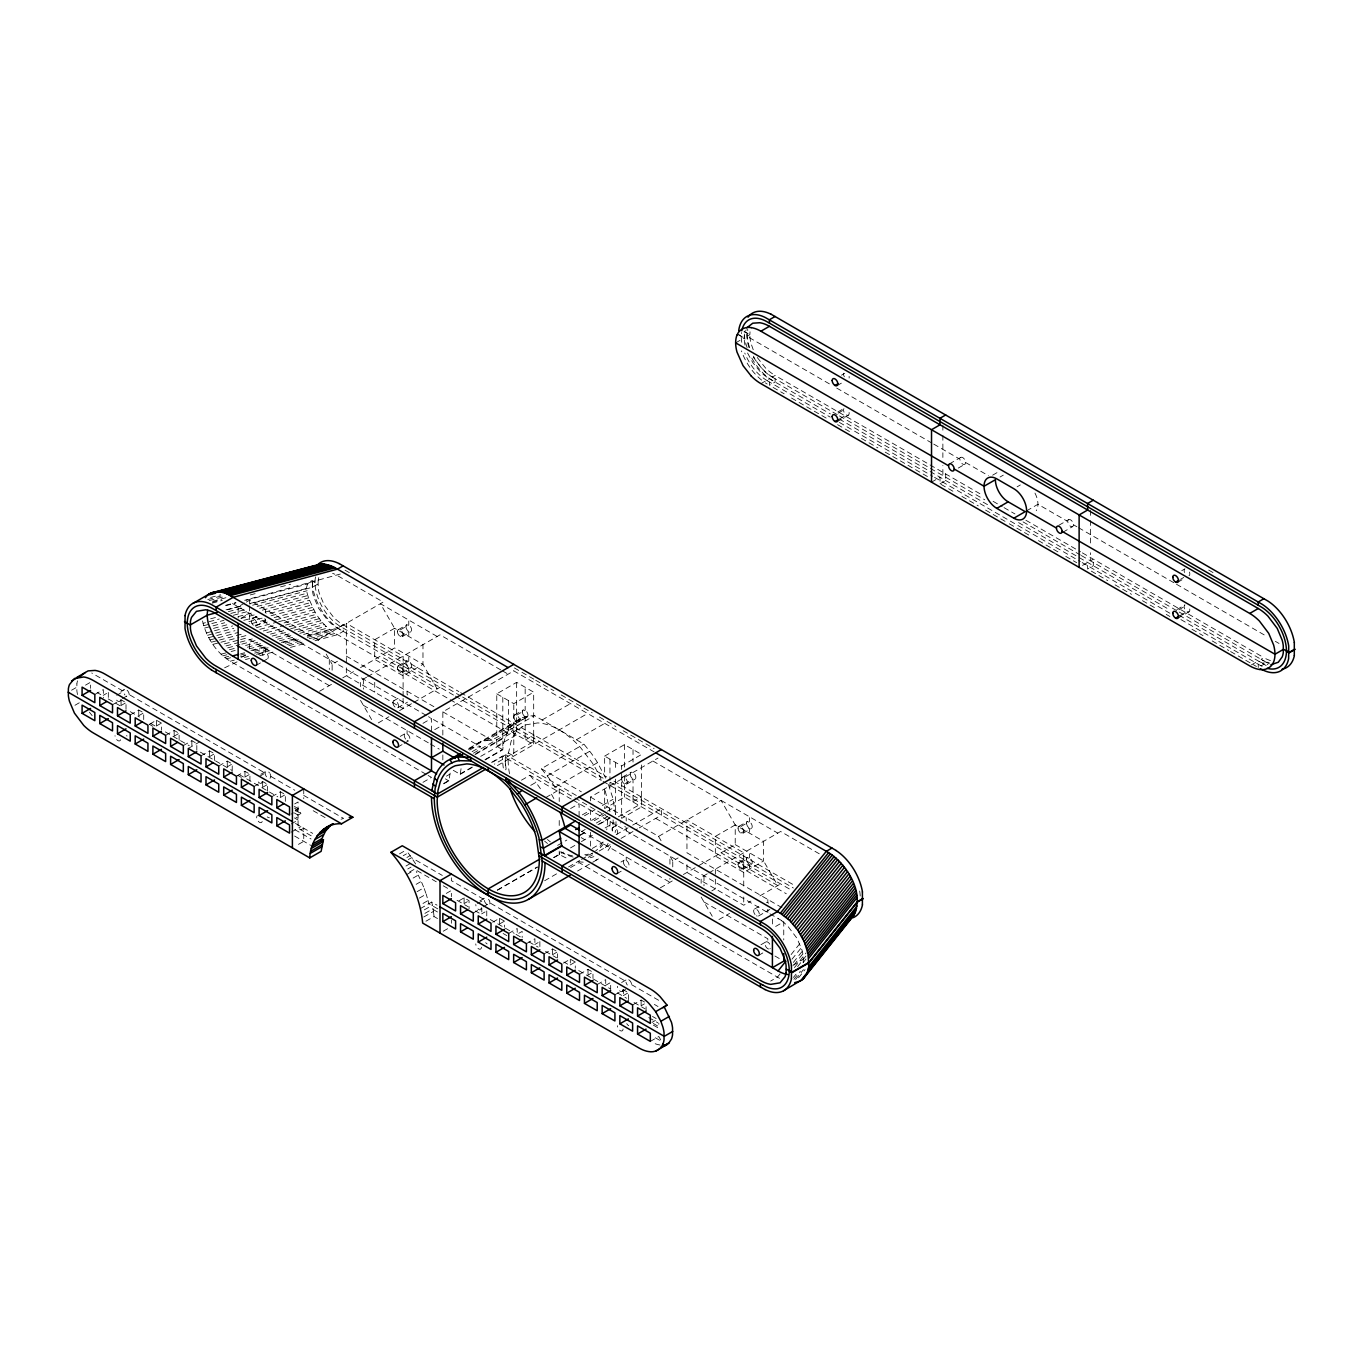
<?xml version="1.0" encoding="UTF-8"?>
<svg xmlns="http://www.w3.org/2000/svg" width="1363" height="1363" viewBox="0 0 1363 1363"><rect width="100%" height="100%" fill="white"/><g stroke="black" fill="none" stroke-linecap="round" stroke-linejoin="round"><path stroke-width="0.75" stroke-dasharray="5 3.75" d="M77.521 694.551A29.424 16.986 60 0 1 76.873 690.82L76.89 683.97M318.158 580.723L318.158 587.572A29.424 16.986 60 0 0 319.283 593.229L324.207 604.933L333.543 617.252A39.203 22.626 60 0 0 343.203 624.816L458.82 691.569M443.725 783.81L448.836 780.863L450.454 771.39M453.283 770.316L460.234 774.337L461.205 767.625M492.759 762.104L508.484 753.023L511.21 740.978L514.975 733.839A72.256 41.725 60 0 1 526.374 724.724L537.635 722.935A72.256 41.725 60 0 1 580.808 747.878L592.07 762.65A72.256 41.725 60 0 1 601.083 779.21M791.119 954.56L800.251 943.094M793.368 962.414L803.812 949.312M793.896 965.055L804.323 951.936M794.459 967.56L806.197 952.805M797.628 966.64L805.942 956.042M803.369 962.295L805.976 959.007M793.419 977.458L796.026 974.187M793.879 979.35L800.405 971.172M795.583 979.469L803.42 969.638M798.548 977.765L805.073 969.57M780.079 973.881L777.438 977.135L770.64 981.07M791.988 959.228L802.551 946.195M212.458 602.207L221.334 599.771M605.734 778.12L597.522 762.684A59.938 34.603 60 0 0 589.736 751.286L583.909 744.13L534.535 715.626L528.708 716.052A59.938 34.603 60 0 0 520.922 718.454L466.197 749.923M71.558 690.223L76.669 687.276M85.494 685.163L90.605 682.199L90.605 688.349M244.659 603.059L238.167 606.791L238.167 618.035M246.277 602.122L249.531 600.248L317.937 639.741L320.015 643.319M74.948 705.284L80.042 702.337M94.831 694.483L103.349 689.559L103.349 697.754M103.196 695.369L106.604 693.409M241.421 618.035L249.531 613.35M249.531 600.248L249.531 603.996L312.263 587.3L317.937 584.028L312.28 580.536C299.485 585.272 311.684 603.656 315.023 612.089C320.032 620.574 326.728 628.309 335.281 633.369L448.393 698.674M120.949 691.467L124.357 689.508A4.021 2.317 60 0 0 124.953 694.994M116.724 695.283L123.539 691.348L91.764 672.998M252.104 619.041L258.578 615.292M735.662 342.863L744.181 337.939L744.385 334.651A29.424 16.986 60 0 1 745.51 330.136M122.397 698.555L129.212 694.619L265.155 773.128L258.34 777.063M112.533 704.705L121.051 699.781L126.009 702.644L126.009 709.39M340.358 574.027L244.607 600.299M256.108 625.992L265.853 620.369M120.898 705.591L126.009 702.644M130.235 714.928L138.753 710.004L143.711 712.866L143.711 719.596M138.6 715.814L143.711 712.866M241.421 657.375L246.277 654.564M224.622 667.802L237.23 661.788M258.578 654.7L263.451 651.889M149.64 724.162L156.455 720.226L161.413 723.089L161.413 729.818M256.108 665.4L260.98 662.588M262.599 661.651L267.472 658.84M156.302 726.036L161.413 723.089M343.203 624.833L337.53 628.104L307.22 636.146M760.912 383.667L769.431 378.744L830.34 413.909M753.279 357.208L762.599 369.526A39.203 22.626 60 0 0 772.276 377.108L775.104 375.472L982.161 495.008M317.937 639.741L383.224 602.054L337.53 575.663A39.203 22.626 60 0 0 332.589 573.312M165.639 735.356L174.157 730.449L179.115 733.311L179.115 741.506M174.004 736.259L179.115 733.311M183.341 745.578L191.859 740.671L196.817 743.534L196.817 750.263M332.129 670.221L332.129 664.326L337.462 661.259M188.298 748.44L199.645 741.881M398.252 629.706L406.77 624.799M400.262 629.91L408.781 624.987L408.781 620.08M841.499 375.166L844.736 373.292M400.262 636.47L408.781 631.546L408.781 636.47M402.272 636.657L410.791 631.751M837.018 385.661L843.51 381.93M201.043 755.801L209.561 750.894L214.519 753.739L214.519 760.486M319.572 691.245L332.129 683.987M342.777 677.854L353.494 671.652M360.531 667.597L394.589 647.936L422.973 664.326L437.165 688.911L380.396 656.131M209.408 756.704L214.519 753.739M366.613 677.207L360.531 680.716L360.531 686.611M367.618 676.61L440.01 634.834L500.766 669.914M218.744 766.023L227.263 761.099L232.221 763.962L232.221 770.708M398.252 665.774L406.77 660.851M837.87 411.967L842.726 409.156M400.262 665.962L408.781 661.055L408.781 656.131M838.245 413.091L844.736 409.343M227.11 766.909L232.221 763.962M400.262 672.521L408.781 667.597L408.781 672.521M839.881 418.714L846.355 414.965M402.272 672.726L410.791 667.802M837.018 421.729L848.365 415.17M236.446 776.246L244.965 771.322L249.923 774.184L249.923 780.931M244.812 777.131L249.923 774.184M260.861 774.252L265.972 771.305M393.72 700.821L400.194 697.089M254.148 786.468L262.667 781.544L267.625 784.407L267.625 791.136M397.723 707.789L407.452 702.166M262.514 787.354L267.625 784.407M378.267 722.918L388.915 716.768M399.546 710.617L412.069 703.393M413.858 702.371L440.01 687.276M271.85 796.691L280.369 791.767L285.327 794.629L285.327 801.359M280.216 797.576L285.327 794.629M400.194 736.429L405.067 733.618M422.973 723.327L431.492 718.403L431.492 731.522M442.839 735.049L442.839 711.844L513.8 670.886L654.104 751.882M294.664 803.949L298.071 801.989L298.071 810.184L291.256 814.12M397.723 747.128L402.596 744.317M404.215 743.38L409.087 740.569M294.391 812.978L298.071 815.091L295.243 810.184L298.071 808.549L300.916 813.455L295.243 816.744L298.071 818.379L298.071 811.82M434.729 729.648L442.839 724.963M502.811 697.311L502.811 749.752L496.779 746.277L496.779 693.818L516.645 682.352L533.683 692.183L533.683 744.624L505.298 728.234M291.256 823.951L298.071 820.015L298.071 828.21L311.667 836.064M291.256 832.146L300.916 826.574M496.779 693.818L513.8 703.666L533.683 692.183M300.916 829.846L303.745 828.21L303.745 841.329L297.27 845.06M514.635 714.928L523.153 710.021M949.381 463.931L960.728 457.372M516.645 715.132L525.164 710.208L525.164 687.276M468.548 749.446L513.8 723.327M516.645 721.691L525.164 716.768L525.164 739.717M931.525 482.161L940.027 477.237L940.027 483.797L954.611 492.213M469.673 750.144L474.767 747.197L480.611 746.771L428.527 716.699M476.505 743.925L478.345 743.039A59.938 34.603 60 0 1 486.131 740.637L528.708 716.052M518.656 721.879L527.174 716.972M958.257 468.071L964.748 464.34M472.092 751.677L480.611 746.771M486.131 740.637L491.958 740.211L534.535 715.626M422.973 782.328L431.492 777.404L427.846 775.308M473.455 753.177L513.8 729.886M940.027 483.797L945.718 480.526L945.718 473.966L942.872 475.602L942.872 465.516M475.789 753.62L523.102 726.309M475.006 754.693L505.383 737.144M496.779 746.277L516.645 734.793L516.645 682.352M542.082 719.988L570.484 703.598M446.434 776.16L449.841 774.184M480.713 756.363L503.782 743.039M443.776 783.418L448.87 780.471M460.234 773.911L472.654 766.739M485.075 759.566L502.811 749.326C503.833 737.162 509.251 723.889 520.922 718.454M460.234 774.337L472.654 767.165M485.075 759.992L502.811 749.752M525.488 739.905L534.006 734.981L533.802 741.421L494.36 764.183M491.532 762.411L502.453 756.107L610.317 818.379A72.256 41.725 60 0 1 609.534 828.176M992.639 475.176L999.13 471.428M497.359 765.597L587.606 713.496M1000.05 477.016L1003.287 475.142M576.362 739.768L604.746 723.378M1017.088 486.847L1020.325 484.972M521.467 780.181L529.968 775.274L571.182 799.059M545.813 797.525L557.16 790.966L554.945 787.269A59.938 34.603 60 0 0 547.159 775.871L541.332 768.715L583.909 744.13M399.478 853.868L405.97 850.12M403.227 855.725L406.481 853.851M530.701 785.378L535.812 782.43A59.938 34.603 60 0 1 541.793 790.864M547.159 775.871L589.736 751.286M406.907 857.48L410.144 855.606L415.885 864.312M408.321 859.542L411.558 857.685L442.311 875.438M405.97 866.033L410.825 863.222M1026.612 510.835L1037.959 504.276L1067.774 521.484A4.021 2.317 60 0 0 1072.034 526.782A4.021 2.317 60 0 0 1072.034 521.109A4.021 2.317 60 0 0 1067.774 521.484M407.776 868.998L411.013 867.124M604.644 756.107L624.51 744.624L641.547 754.455L621.664 765.938L604.644 756.107L604.644 775.854M554.945 787.269L597.522 762.684M409.616 871.996L414.488 869.202M406.736 874.552L413.551 870.633M413.125 878.062L418.237 875.114L416.243 871.468M416.141 884.331L421.252 881.384L418.237 875.114M417.095 891.675L423.91 887.739L421.252 881.384M622.499 777.2L631.018 772.293M1058.864 525.266L1068.609 519.661M570.586 808.549L579.088 803.625L579.088 816.744M590.452 800.814L590.452 797.065L658.005 758.067M419.378 898.081L426.193 894.145L423.91 887.739M624.51 783.964L633.028 779.04L633.028 801.989M626.52 784.168L635.039 779.244M1062.884 532.234L1072.613 526.612M422.973 903.465L428.084 900.517L426.193 894.145M446.246 893.429L451.357 890.482L451.357 896.633M582.342 814.87L590.452 810.184L590.452 820.27M420.332 908.627L431.679 902.067L437.046 905.168M584.454 815.824L595.188 809.622M602.327 805.499L613.06 799.314M424.302 909.871L432.412 905.185L431.679 902.067M652.894 813.455L624.51 797.065L604.644 808.549L604.644 788.189L609.96 811.615M424.915 913.38L433.025 908.695M423.757 917.009L433.485 911.404L432.412 905.185M591.61 820.39L605.802 812.195M607.574 811.172L614.662 807.066M594.234 820.696L605.274 814.324M458.99 900.79L464.101 897.842L469.059 900.704L469.059 908.9M425.938 921.218L434.047 916.549L437.506 918.543M632.688 801.802L641.206 796.878L641.411 800.285M557.637 845.367L566.855 840.051M581.575 831.549L585.255 829.42M596.312 823.048L607.353 816.658M580.161 834.957L585.477 831.873M597.897 824.7L610.317 817.544M580.161 835.383L587.249 831.277M599.669 824.104L610.317 817.97M463.948 903.652L467.356 901.693M618.359 816.863L641.411 803.557M497.239 890.073L537.261 866.97M553.634 857.514L563.226 852.114M570.501 847.922L579.599 842.675M581.422 841.618L592.343 835.315M605.087 827.954L614.185 822.707M497.478 890.226L537.516 867.107M553.889 857.651L559.341 854.499L564.18 857.037A80.298 46.359 60 0 0 567.451 858.486M480.015 900.773L485.109 897.825A4.021 2.317 60 0 0 484.495 901.028A4.021 2.317 60 0 0 487.119 904.572M477.476 903.584L484.291 899.648L451.357 880.651L451.357 874.092M612.856 827.341L620.966 822.673M483.149 906.872L489.964 902.936L625.907 981.377M473.302 912.989L481.803 908.065L481.803 911.898M443.248 931.219L448.12 928.407M592.292 848.45L603.298 842.095M616.161 834.667L630.848 826.182M632.688 825.126L661.413 808.549L661.413 815.091L639.315 827.852M1082.529 565.406L1087.64 562.459L1087.64 569.018L1093.313 565.747L1093.313 559.188L1090.485 560.823L1090.485 552.748M481.65 913.874L485.058 911.915M544.638 880.737L557.535 873.291M568.575 866.919L579.633 860.53M581.473 859.474L592.513 853.102A72.256 41.725 60 0 1 585.698 855.76M570.586 867.55L579.088 862.626L780.335 978.804M588.22 857.361L597.335 852.096M599.158 851.04L610.113 844.719M621.068 838.398L637.492 828.908M577.537 871.025L599.362 858.417A80.298 46.359 60 0 1 595.716 860.172M492.707 922.223L499.505 918.287L504.463 921.149L504.463 927.283M499.352 924.097L504.463 921.149M590.452 797.065L658.568 836.405L721.027 800.354L735.219 824.939L735.219 844.6L683.408 874.501M620.966 862.046L624.203 860.172M508.706 933.416L517.207 928.51L517.207 932.326M616.86 873.683L621.732 870.872M518.758 933.331L522.165 931.372L522.165 937.505M526.408 943.639L534.909 938.732L534.909 942.549M672.76 866.885L672.76 860.99L678.093 857.906M738.882 826.37L747.401 821.463M1181.738 570.688L1184.975 568.814M534.756 944.542L538.164 942.566M740.893 826.574L749.411 821.65L749.411 816.744M740.893 833.134L749.411 828.21L749.411 833.134M1180.494 579.326L1183.748 577.452M742.903 833.321L751.422 828.414M1177.649 582.325L1184.123 578.576M544.11 953.861L552.611 948.955L557.569 951.8L557.569 957.95M660.339 887.824L672.76 880.651M552.458 954.747L557.569 951.8M707.227 873.87L701.144 877.38L701.144 883.275M708.862 872.933L780.624 831.481L820.85 854.703M563.498 963.096L570.313 959.16L575.271 962.022L575.271 968.173M738.882 862.421L747.401 857.514M1176.865 609.551L1184.975 604.882A4.021 2.317 60 0 0 1184.822 609.21A4.021 2.317 60 0 0 1188.621 611.97A4.021 2.317 60 0 0 1189.456 608.137M740.893 862.626L749.411 857.702L749.411 852.795M1178.876 609.755L1185.367 606.007M570.16 964.97L575.271 962.022M740.893 869.185L749.411 864.261L749.411 869.185M1180.494 615.377L1186.986 611.629M742.903 869.373L751.422 864.466M1177.649 618.376L1188.996 611.834M711.793 890.891L715.336 888.846L715.336 879.016M579.514 974.306L588.015 969.383L592.973 972.245L592.973 978.395M587.862 975.192L591.269 973.233M597.215 984.529L605.717 979.605L605.717 986.352M718.897 919.582L729.546 913.431M686.952 864.585L686.952 872.456L743.738 905.236L750.894 901.096M759.873 895.917L780.624 883.923M605.564 985.415L610.675 982.467L610.675 990.662M621.63 982.502L626.724 979.554A4.021 2.317 60 0 0 627.321 985.04M754.472 909.07L760.963 905.339M614.917 994.751L623.419 989.828L628.377 992.69L628.377 1000.885M622.227 991.412L625.634 989.453M758.475 916.021L769.839 909.479M623.266 995.637L628.377 992.69M632.619 1004.957L641.121 1000.05L646.079 1002.912M775.649 926.465L783.759 921.797L783.759 939.942M640.968 1005.86L644.375 1003.884M760.963 944.746L765.819 941.935M1251.438 664.888L1258.253 660.953A39.203 22.626 60 0 0 1267.914 664.548M1270.452 660.561A39.203 22.626 60 0 1 1263.927 657.682L1261.082 659.317A39.203 22.626 60 0 0 1269.209 662.622M758.475 955.446L763.348 952.635M1261.082 665.877L1263.927 664.241L1263.927 660.953M652.008 1022.403L655.416 1020.427M650.321 1041.4L658.823 1036.493L661.498 1041.332L652.383 1036.084M793.13 965.208L803.335 959.313M341.091 819.214L343.595 818.43L303.745 795.43M245.425 659.573L249.514 658.465M259.737 655.688L276.127 651.258M290.455 647.391L306.828 642.961M315.006 640.746L337.53 634.664L343.203 631.376L343.203 628.104M210.584 597.471L220.687 594.796M207.789 599.516L223.958 595.239M209.152 600.606L225.304 596.33M212.645 601.27L227.212 597.386M212.219 603.128L222.305 600.436M250.281 594.932L258.357 592.786M280.574 586.891L290.677 584.216M225.798 605.24L235.901 602.565M225.798 605.683L235.901 602.991M246.004 600.316L306.59 584.25L312.28 580.962L315.109 582.376M226.037 609.823L242.188 605.53M250.281 603.4L306.828 588.39M227.434 609.806L241.575 606.058M228.371 611.646L244.522 607.353M252.615 605.206L307.135 590.741M210.618 618.802L218.693 616.655M230.824 613.435L246.976 609.159M257.079 606.484L307.578 593.075M426.023 774.252L230.245 661.225C216.615 652.894 207.227 638.566 203.087 623.317L219.256 619.023M233.38 615.275L249.548 610.999M259.651 608.307L308.123 595.461M203.751 625.702L209.817 624.101M211.827 623.555L223.958 620.352M238.082 616.604L254.251 612.311M262.326 610.164L308.788 597.846M204.535 628.104L224.725 622.755M240.893 618.461L257.045 614.185M265.121 612.038L309.554 600.248M213.497 628.377L227.638 624.629M243.79 620.335L259.958 616.042M270.044 613.367L310.44 602.65M206.409 632.909L212.475 631.308M214.485 630.762L232.664 625.941M248.833 621.664L262.974 617.916M271.05 615.769L311.446 605.053M207.517 635.294L213.565 633.676M215.593 633.148L233.772 628.326M251.951 623.504L266.092 619.756M274.167 617.609L312.536 607.421M208.709 637.628L214.758 636.027M216.785 635.499L234.964 630.677M255.154 625.31L267.284 622.09M275.36 619.961L313.729 609.772M209.987 639.946L216.053 638.344M218.063 637.799L238.269 632.449M256.448 627.627L276.638 622.261M278.665 621.732L315.023 612.089M211.367 642.194L217.433 640.593M219.443 640.065L243.687 633.625M259.839 629.348L275.99 625.055M284.083 622.908L316.386 614.338M212.815 644.392L218.881 642.791M220.891 642.263L239.07 637.441M241.098 636.896L247.163 635.294M263.315 631.001L283.504 625.651M285.531 625.106L317.852 616.536M224.452 643.847L238.576 640.099M240.604 639.571L248.679 637.424M266.858 632.602L280.999 628.854M289.075 626.707L319.368 618.666M226.037 645.909L238.167 642.689M240.178 642.16L252.291 638.94M270.47 634.119L288.649 629.297M290.677 628.752L320.969 620.727M227.706 647.868L239.82 644.648M241.83 644.12L255.971 640.371M272.14 636.078L286.281 632.33M294.357 630.183L322.622 622.687M229.41 649.742L235.475 648.141M245.579 645.449L257.692 642.246M275.871 637.424L290.012 633.676M298.088 631.529L324.343 624.561M221.079 654.189L229.154 652.042M231.165 651.514L235.203 650.441M247.333 647.221L261.475 643.472M277.626 639.196L291.767 635.431M299.843 633.301L326.098 626.333M222.868 655.842L226.905 654.785M249.122 648.89L263.263 645.142M279.415 640.849L295.584 636.555M303.659 634.425L327.904 627.985M224.691 657.392L228.745 656.319M250.962 650.424L267.114 646.147M281.255 642.382L297.407 638.105M307.51 635.431L329.727 629.536M240.57 653.814L244.607 652.758M252.7 650.611L266.841 646.863M282.993 642.569L297.134 638.821M226.548 658.806L230.586 657.733M240.689 655.058L244.727 653.984M254.83 651.31L268.971 647.561M285.123 643.268L299.264 639.52M307.339 637.373L331.584 630.95M240.535 656.881L246.601 655.279M254.677 653.133L270.828 648.839M286.997 644.563L301.138 640.814M309.214 638.668L333.441 632.245M230.245 661.225L234.3 660.152M244.386 657.477L248.424 656.404M256.517 654.257L272.668 649.981M288.82 645.687L304.988 641.394M313.064 639.264L335.281 633.369M753.228 349.729L751.183 343.868A29.424 16.986 60 0 1 750.059 338.211L749.854 334.668L744.181 331.601L744.726 338.109M738.507 334.889L744.181 337.939L744.385 341.483A29.424 16.986 60 0 0 745.033 345.231M1208.674 570.075L1214.212 573.261M829.386 383.855L747.009 336.303L749.854 334.668L750.059 331.362A29.424 16.986 60 0 1 750.332 329.829M836.712 388.08L931.883 443.043M933.723 444.099L959.91 459.212A4.021 2.317 60 0 0 964.169 464.51A4.021 2.317 60 0 0 964.169 458.837A4.021 2.317 60 0 0 959.91 459.212M965.583 462.5L988.379 475.653M1073.448 524.772L1076.855 526.731M1078.559 527.72L1174.685 583.211M1176.508 584.267L1266.21 636.061M1275.359 641.343L1279.022 643.455M993.099 501.328L1002.197 506.576M1004.02 507.632L1014.958 513.953M1025.896 520.257L1080.569 551.828M1082.375 552.867L1263.927 657.682M772.276 377.108L837.717 414.897M839.557 415.954L984.785 499.795M1023.051 521.893L1080.569 555.099M1081.37 555.559L1176.627 610.573M1179.216 612.055L1266.125 662.231M839.199 419.02L987.63 504.719M1018.604 522.608L1170.136 610.079M1179.216 615.343L1266.159 665.536M767.233 380.754L830.203 417.112M839.404 422.428L932.718 476.3M934.558 477.357L1080.348 561.539M1082.171 562.578L1173.543 615.343M1180.903 619.586L1260.451 665.502M773.111 387.433L784.168 393.805M791.528 398.064L828.346 419.327M837.564 424.643L852.284 433.144M861.45 438.426L877.891 447.916M885.2 452.141L929.072 477.476M961.903 496.422L978.31 505.894M985.585 510.103L1007.461 522.728M1009.284 523.784L1031.144 536.409M1038.436 540.617L1058.489 552.185M1065.781 556.394L1076.702 562.715M1091.303 571.131L1107.744 580.621M1115.053 584.846L1131.511 594.336M1142.467 600.674L1155.262 608.068M1166.234 614.389L1169.88 616.502M1191.961 629.246L1203.001 635.618M1212.218 640.934L1228.779 650.509M1230.619 651.565L1256.396 666.456M345.043 570.177L350.564 573.363M533.853 679.183L513.8 667.597L513.8 670.886M535.676 680.222L553.889 690.751M561.181 694.96L592.172 712.849M599.447 717.057L615.855 726.513M623.147 730.721L654.121 748.611M502.606 670.971L508.126 674.157M437.165 636.47L380.396 603.69L394.589 628.275L394.589 647.936M652.894 761.014L777.796 833.134M735.219 844.6L763.604 860.99L777.796 885.575L721.027 852.795M460.643 692.625L606.688 776.944M613.946 781.152L795.293 885.848M460.796 695.999L341.006 626.827A36.409 21.024 60 0 1 314.989 582.308A36.409 21.024 60 0 1 315.534 576.856M462.636 697.055L603.11 778.171M610.403 782.379L793.351 887.995M453.487 695.062L337.53 628.104A39.203 22.626 60 0 1 327.853 620.54L318.533 608.205L313.609 596.5A29.287 16.901 60 0 1 312.263 587.3A29.287 16.901 60 0 1 313.609 579.65M455.327 696.118L601.287 780.386M603.11 781.442L791.596 890.26M450.199 699.713L508.126 733.158M655.739 818.379L786.298 893.753M346.338 656.131L433.894 706.681M442.839 711.844L491.958 740.211M541.332 768.715L581.354 791.818M781.987 907.656L686.952 852.795L686.952 820.015L743.738 852.795L743.738 888.846M508.484 753.023L513.8 756.107L513.8 703.666M576.31 795.464L505.639 754.676L505.298 761.014A72.256 41.725 60 0 0 505.826 769.874M613.026 819.947L613.163 820.015A76.277 44.042 60 0 1 612.345 830.357M232.494 603.519L426.738 715.677M572.937 800.064L783.759 921.797M329.301 685.623L249.531 639.571L249.531 648.941M363.359 705.301L428.527 742.92M430.316 743.959L439.261 749.122M581.49 831.226L669.932 882.287L669.932 878.249M703.99 901.965L767.829 938.817L767.829 942.14M581.183 837.615L584.778 839.676M774.917 956.008L780.215 959.075M445.36 778.852L448.836 780.863M270.828 776.416L294.8 790.267M631.58 984.665L659.692 1000.885M654.376 1004.429L658.022 1006.524M313.183 810.712L327.205 818.805M417.01 870.65L436.262 881.776M443.265 885.814L448.512 888.846M97.131 692.523L100.811 694.653M108.188 698.912L122.943 707.431M130.32 711.69L139.537 717.006M150.594 723.395L157.972 727.655M165.332 731.914L189.304 745.748M200.361 752.137L231.71 770.231M239.087 774.491L277.796 796.844M294.391 806.419L298.071 808.549M457.031 900.313L468.088 906.702M475.466 910.961L479.163 913.091M490.22 919.48L514.192 933.314M516.032 934.371L521.552 937.574M528.929 941.833L538.146 947.149M545.524 951.408L556.581 957.797M563.958 962.057L567.655 964.186M578.713 970.558L591.61 978.021M593.45 979.077L610.045 988.652M617.422 992.911L626.639 998.244M634.016 1002.504L645.074 1008.876M149.18 724.213L152.809 726.326M237.69 775.308L241.319 777.421M294.425 808.072L298.071 810.184M295.243 810.184L300.916 813.455M652.485 1016.44L656.165 1018.553M503.117 933.485L506.815 935.614M648.771 1017.565L657.988 1022.88M653.303 1023.46L658.823 1026.663L658.823 1023.374M294.425 817.919L298.071 820.015M653.371 1025.146L658.823 1028.298M295.447 823.422L312.723 833.389M437.779 908.865L428.851 903.703L428.084 900.517M294.8 829.607L311.054 838.978M433.161 909.479L438.613 912.631M294.612 836.047L310.696 845.333M772.855 380.72L771.032 379.596A40.464 23.358 60 0 1 751.303 357.14M765.359 382.884L767.182 384.008M340.954 630.081L339.131 628.956A40.464 23.358 60 0 1 312.74 587.436L312.28 580.536M744.181 331.175L747.009 333.032M738.507 334.446L741.336 336.303M529.968 775.274L535.812 782.43M92.139 715.626L89.379 712.133M408.099 852.914L410.144 855.606M757.249 357.481L765.444 367.891A39.203 22.626 60 0 0 775.104 375.455M701.144 897.041L712.253 916.26M658.568 836.405L661.668 841.772M672.76 860.99L669.932 856.066L669.932 866.152M360.531 700.378L371.622 719.596M326.2 654.053L332.129 664.326M551.487 794.237L554.451 799.706M747.554 353L752.785 362.626L759.77 371.162A39.203 22.626 60 0 0 769.431 378.744M608.392 784.492L612.566 797.253L615.633 814.461L615.633 779.091M748.934 347.446L748.355 345.503A29.287 16.901 60 0 1 747.878 329.914M202.542 620.949L203.087 623.317M433.485 911.404L434.047 916.549M1258.253 664.241L1258.253 667.512M1090.485 510.392L1090.485 518.468M1090.485 520.479L1090.485 544.689M942.872 425.171L942.872 433.247M942.872 435.257L942.872 457.457M775.104 378.744L775.104 382.032L769.431 385.303L769.431 382.032M772.412 918.986L772.412 924.608M767.829 899.478L767.829 902.715M767.829 909.274L767.829 912.597M743.738 897.041L743.738 905.236M715.336 869.185L715.336 877.039M703.99 875.728L703.99 885.814M646.079 1006.729L646.079 1011.107M641.547 764.95L641.547 806.913L621.664 818.379L621.664 765.938M641.121 1000.05L641.121 1006.78M633.028 749.548L633.028 762.053M626.213 817.715L626.213 820.986M626.213 827.545L626.213 830.834M626.213 857.054L626.213 860.377M624.51 744.624L624.51 767.71M624.51 776.092L624.51 797.065M623.419 989.828L623.419 993.644M615.633 762.445L615.633 770.777M609.96 759.174L609.96 780.386M609.96 782.515L609.96 788.87M590.452 832.367L590.452 847.65M588.015 969.383L588.015 976.129M570.313 959.16L570.313 962.994M559.222 788.87L559.222 801.512M559.222 820.492L559.222 826.813M552.611 948.955L552.611 955.684M539.867 941.577L539.867 947.728M508.484 700.582L508.484 730.295M499.505 918.287L499.505 925.017M486.761 910.927L486.761 917.078M464.101 897.842L464.101 904.589M451.357 919.991L451.357 923.262M442.839 754.932L442.839 760.554M407.077 691.194L407.077 694.466A4.021 2.317 60 0 1 407.81 695.011M407.077 730.534L407.077 733.822M403.107 696.289L403.107 656.131L346.338 623.351L346.338 664.002M403.107 698.333L403.107 708.573L346.338 675.792L346.338 665.962M374.723 682.352L374.723 692.183M363.359 679.081L363.359 689.167M329.301 659.402L329.301 669.489M303.745 788.87L303.745 798.718M280.369 791.767L280.369 799.962M265.461 609.448L265.461 612.686A4.021 2.317 60 0 1 266.194 613.214M265.461 622.55L265.461 619.228A4.021 2.317 60 0 1 264.729 618.7M265.461 648.771L265.461 652.093M262.667 781.544L262.667 789.739M249.531 605.871L249.531 623.436M244.965 771.322L244.965 777.472M227.263 761.099L227.263 769.294M209.561 750.894L209.561 759.089M191.859 740.671L191.859 746.805M174.157 730.449L174.157 738.644M156.455 720.226L156.455 726.377M138.753 710.004L138.753 718.199M121.051 699.781L121.051 707.976M108.307 692.421L108.307 699.168M772.906 377.347A36.409 21.024 60 0 1 753.432 356.186M749.65 347.616A36.409 21.024 60 0 1 746.89 332.964A36.409 21.024 60 0 1 747.145 329.233M767.233 380.635A36.409 21.024 60 0 1 744.777 353.051M741.762 342.317A36.409 21.024 60 0 1 741.216 336.235A36.409 21.024 60 0 1 741.472 332.521M1269.498 663.832A36.409 21.024 60 0 1 1266.125 662.111M1262.138 666.32A36.409 21.024 60 0 1 1260.451 665.383M844.361 376.801A4.021 2.317 60 0 1 843.612 373.206M849.098 376.375A4.021 2.317 60 0 1 849.098 378.062M849.098 412.427A4.021 2.317 60 0 1 845.997 414.727A4.021 2.317 60 0 1 843.901 408.627M1184.532 572.511A4.021 2.317 60 0 1 1184.532 569.24M1189.456 572.068A4.021 2.317 60 0 1 1188.996 575.765M747.111 347.616A40.464 23.358 60 0 1 744.658 338.092M761.644 380.124A40.464 23.358 60 0 1 741.438 350.887M1034.977 493.082A18.06 10.427 60 0 1 1036.255 510.665M318.158 580.57A29.424 16.986 60 0 1 318.806 577.588M593.893 856.594A76.277 44.042 60 0 1 590.162 857.753M573.176 857.088A76.277 44.042 60 0 1 560.789 852.028M506.116 769.022A76.277 44.042 60 0 1 505.298 757.743M608.102 843.424A76.277 44.042 60 0 1 603.4 850.103M588.526 854.124A72.256 41.725 60 0 1 584.778 854.72M550.345 841.857A72.256 41.725 60 0 1 547.432 839.489M509.506 773.775A72.256 41.725 60 0 1 508.126 759.378M603.468 843.918A72.256 41.725 60 0 1 598.357 849.405M572.46 855.794A72.256 41.725 60 0 1 560.84 851.858M547.517 843.493A72.256 41.725 60 0 1 544.604 841.124M607.472 820.015A72.256 41.725 60 0 1 606.705 829.811M602.685 842.181A72.256 41.725 60 0 1 595.529 851.04M803.131 962.721A29.287 16.901 60 0 0 802.006 950.113L797.065 938.408L787.746 926.09A39.203 22.626 60 0 0 778.086 918.526M859.678 891.027A36.409 21.024 60 0 1 860.24 897.11M263.008 655.586A4.021 2.317 60 0 1 264.49 651.735A4.021 2.317 60 0 1 268.255 656.421A4.021 2.317 60 0 1 265.461 658.653M253.365 625.259A4.021 2.317 60 0 1 251.644 619.449A4.021 2.317 60 0 1 256.108 621.358A4.021 2.317 60 0 1 255.528 626.162M766.415 902.34A4.021 2.317 60 0 1 768.562 903.26M768.562 949.006A4.021 2.317 60 0 1 765.154 944.985A4.021 2.317 60 0 1 766.636 941.748A4.021 2.317 60 0 1 770.282 945.189M770.282 948.461A4.021 2.317 60 0 1 769.839 948.887M626.946 867.243A4.021 2.317 60 0 1 625.481 866.391M624.799 865.675A4.021 2.317 60 0 1 623.896 860.428A4.021 2.317 60 0 1 628.036 862.2A4.021 2.317 60 0 1 628.224 867.124M755.051 914.573A4.021 2.317 60 0 1 754.659 908.985A4.021 2.317 60 0 1 759.14 912.971A4.021 2.317 60 0 1 756.482 915.834M625.481 827.017A4.021 2.317 60 0 1 624.799 826.285M612.396 831.038A4.021 2.317 60 0 1 613.895 827.188A4.021 2.317 60 0 1 617.66 831.873A4.021 2.317 60 0 1 614.866 834.105M405.663 739.121A4.021 2.317 60 0 1 405.254 733.533A4.021 2.317 60 0 1 409.735 737.519A4.021 2.317 60 0 1 407.077 740.382M468.804 748.73A59.938 34.603 60 0 1 474.767 747.197M583.211 862.149A80.298 46.359 60 0 1 575.51 861.075M503.305 767.982A80.298 46.359 60 0 1 502.453 756.107M615.991 821.65A80.298 46.359 60 0 1 615.139 832.537M610.675 846.287A80.298 46.359 60 0 1 605.734 853.323M76.873 683.817A29.424 16.986 60 0 1 77.521 680.836M660.016 1045.012A39.203 22.626 60 0 1 652.008 1042.32M628.735 1025.709A4.021 2.317 60 0 1 626.724 1023.596M623.061 1028.997A4.021 2.317 60 0 1 620.216 1030.632A4.021 2.317 60 0 1 617.388 1025.709M628.735 979.741A4.021 2.317 60 0 1 631.359 983.285A4.021 2.317 60 0 1 630.745 986.505M623.061 989.572A4.021 2.317 60 0 1 620.216 991.225A4.021 2.317 60 0 1 617.388 986.301M488.55 899.273A4.021 2.317 60 0 1 489.13 904.776M481.446 907.843A4.021 2.317 60 0 1 478.6 909.496A4.021 2.317 60 0 1 475.772 904.572M487.119 943.912A4.021 2.317 60 0 1 485.705 942.668M481.446 947.2A4.021 2.317 60 0 1 478.6 948.835A4.021 2.317 60 0 1 475.772 943.912M266.569 776.791A4.021 2.317 60 0 1 265.172 772.719A4.021 2.317 60 0 1 267.25 771.185M268.715 772.037A4.021 2.317 60 0 1 269.397 772.753M269.993 773.622A4.021 2.317 60 0 1 269.397 778.426M269.397 817.783A4.021 2.317 60 0 1 267.25 816.863M127.1 735.986A4.021 2.317 60 0 1 126.367 735.679M127.1 690.24A4.021 2.317 60 0 1 129.178 695.028A4.021 2.317 60 0 1 126.367 696.254M262.207 821.463A4.021 2.317 60 0 1 258.05 821.054A4.021 2.317 60 0 1 257.454 815.568M262.207 782.123A4.021 2.317 60 0 1 259.464 782.975A4.021 2.317 60 0 1 256.721 778.955M120.591 739.734A4.021 2.317 60 0 1 117.491 740.348A4.021 2.317 60 0 1 115.02 735.679M120.591 700.326A4.021 2.317 60 0 1 117.848 701.178A4.021 2.317 60 0 1 115.105 697.157M559.222 851.159L559.341 854.499L559.222 851.159M394.589 628.275L374.723 639.741L374.723 659.402L403.107 675.792L422.973 664.326L422.973 644.665L394.589 628.275M735.219 824.939L715.336 836.405L715.336 856.066L743.738 872.456L763.604 860.99L763.604 841.312L735.219 824.939M746.566 823.286A4.021 2.317 60 0 0 750.826 828.585A4.021 2.317 60 0 0 750.826 822.911A4.021 2.317 60 0 0 746.566 823.286M738.047 828.21A4.021 2.317 60 0 0 742.307 833.509A4.021 2.317 60 0 0 742.307 827.835A4.021 2.317 60 0 0 738.047 828.21M746.566 859.354A4.021 2.317 60 0 0 750.826 864.636A4.021 2.317 60 0 0 750.826 858.963A4.021 2.317 60 0 0 746.566 859.354M738.047 864.261A4.021 2.317 60 0 0 742.307 869.56A4.021 2.317 60 0 0 742.307 863.886A4.021 2.317 60 0 0 738.047 864.261M405.935 626.639A4.021 2.317 60 0 0 410.195 631.921A4.021 2.317 60 0 0 410.195 626.247A4.021 2.317 60 0 0 405.935 626.639M397.417 631.546A4.021 2.317 60 0 0 401.676 636.845A4.021 2.317 60 0 0 401.676 631.171A4.021 2.317 60 0 0 397.417 631.546M405.935 662.691A4.021 2.317 60 0 0 410.195 667.989A4.021 2.317 60 0 0 410.195 662.299A4.021 2.317 60 0 0 405.935 662.691M397.417 667.597A4.021 2.317 60 0 0 401.676 672.896A4.021 2.317 60 0 0 401.676 667.223A4.021 2.317 60 0 0 397.417 667.597M392.885 702.661A4.021 2.317 60 0 0 397.144 707.959A4.021 2.317 60 0 0 397.144 702.286A4.021 2.317 60 0 0 392.885 702.661M630.183 774.133A4.021 2.317 60 0 0 634.442 779.432A4.021 2.317 60 0 0 634.442 773.741A4.021 2.317 60 0 0 630.183 774.133M522.319 711.844A4.021 2.317 60 0 0 526.578 717.142A4.021 2.317 60 0 0 526.578 711.469A4.021 2.317 60 0 0 522.319 711.844M621.664 779.04A4.021 2.317 60 0 0 625.924 784.338A4.021 2.317 60 0 0 625.924 778.665A4.021 2.317 60 0 0 621.664 779.04M513.8 716.768A4.021 2.317 60 0 0 518.059 722.066A4.021 2.317 60 0 0 518.059 716.393A4.021 2.317 60 0 0 513.8 716.768"/><path stroke-width="1.5" d="M545.03 862.626A80.298 46.359 60 0 1 493.202 898.013L488.38 895.474L488.261 892.118A76.277 44.042 60 0 1 434.32 798.718L435.138 788.376L437.574 779.295A76.277 44.042 60 0 1 450.131 763.791L451.869 762.956A56.922 32.865 60 0 1 459.263 760.673L471.121 760.963L470.269 757.334L457.747 757.027A59.938 34.603 60 0 0 449.96 759.43L448.12 760.315A80.298 46.359 60 0 0 434.916 776.62L431.798 790.693M539.816 859.082L488.261 888.846A72.256 41.725 60 0 0 539.356 859.354L536.272 837.393A72.256 41.725 60 0 0 521.109 803.608L509.847 788.836A72.256 41.725 60 0 0 466.657 763.91L455.412 765.699A72.256 41.725 60 0 0 440.249 781.953L437.949 790.557L437.165 800.354A72.256 41.725 60 0 0 488.261 888.846L488.141 895.321L483.303 892.305A80.298 46.359 60 0 1 431.492 797.065M211.401 669.846A40.464 23.358 60 0 1 185.01 628.411L185.078 615.633M783.555 990.748L803.063 979.128L806.828 973.881L808.787 966.691L808.038 953.538L804.17 941.56L797.764 930.077L789.501 920.281L780.335 913.261L579.088 797.065M848.842 920.281C869.168 900.296 848.808 865.232 828.585 852.625L655.739 752.819M862.404 891.964L862.404 904.759M1294.305 642.603L1294.305 655.399M312.127 846.15L323.474 839.591L321.123 851.347L309.759 857.906L93.4 732.987A39.203 22.626 60 0 1 83.739 725.423L74.42 713.088L69.496 701.383A29.424 16.986 60 0 1 68.371 695.726L68.371 688.894A29.424 16.986 60 0 1 69.496 684.533L74.42 678.518L83.739 676.968A39.203 22.626 60 0 1 93.4 680.546L341.534 823.797L352.898 817.255L104.764 673.986A39.203 22.626 60 0 0 95.086 670.409L88.101 670.886L76.754 677.445M664.156 1006.746L671.431 1022.216A29.424 16.986 60 0 1 672.555 1027.872L672.555 1034.721A29.424 16.986 60 0 1 671.431 1039.083L668.517 1043.53L664.156 1046.171M786.093 972.449L786.093 965.6A29.424 16.986 60 0 0 784.969 959.944L780.045 948.239L770.725 935.921A39.203 22.626 60 0 0 761.048 928.356L215.473 613.35A39.203 22.626 60 0 0 205.796 609.772L196.476 611.323L191.553 617.337A29.424 16.986 60 0 0 190.428 621.698L190.428 628.547A29.424 16.986 60 0 0 191.553 634.204L196.476 645.909L205.796 658.227A39.203 22.626 60 0 0 215.473 665.791L437.523 793.999L483.558 767.42M309.759 857.906C310.134 840.818 322.912 822.451 341.534 823.797M738.729 330.579L739.053 328.585A40.464 23.358 60 0 1 765.359 317.545L1262.325 604.388A40.464 23.358 60 0 1 1288.699 645.909L1288.631 658.687A40.464 23.358 60 0 1 1262.308 669.71L1260.485 668.807M791.426 978.515L791.426 965.703M320.646 841.244L325.57 830.97L331.243 824.888M736.991 335.196C738.985 329.454 745.459 326.456 751.252 327.631M662.912 1043.99C660.919 1049.749 654.444 1052.747 648.652 1051.572A39.203 22.626 60 0 1 638.991 1047.977L422.683 923.092C420.179 896.871 408.048 872.099 390.908 852.301L402.272 845.759L650.355 988.976A39.203 22.626 60 0 1 660.016 996.557L667.001 1005.11L662.997 1007.751M79.275 677.172L85.273 672.521M746.771 327.853L752.785 323.201L759.77 322.724A39.203 22.626 60 0 1 769.431 326.302L1258.253 608.511A39.203 22.626 60 0 1 1267.914 616.093L1277.233 628.411L1282.157 640.116A29.424 16.986 60 0 1 1283.282 645.772L1283.282 652.621A29.424 16.986 60 0 1 1282.157 656.983L1278.29 662.265L1270.878 664.735M205.421 597.71C211.026 589.463 222.833 590.878 230.245 595.665L431.492 711.844M780.335 913.261L828.585 852.625M782.158 914.386L830.408 853.749M784.032 915.663L832.282 855.027M785.889 917.078L834.139 856.441M787.712 918.628L835.962 857.991M789.501 920.281L837.768 859.644M791.273 922.052L839.523 861.416M792.976 923.927L841.227 863.29M794.629 925.886L842.896 865.249M796.231 927.947L844.481 867.311M797.764 930.077L846.014 869.441M799.212 932.275L847.479 871.639M800.592 934.541L848.842 873.904M801.87 936.841L850.137 876.205M803.063 939.192L851.33 878.556M559.12 830.442L561.76 846.065L778.086 970.95L785.906 961.119M804.17 941.56L852.42 880.924M805.158 943.963L853.408 883.326M806.044 946.365L854.311 885.729M806.828 948.767L855.078 888.131M807.492 951.17L855.743 890.533M808.038 953.538L856.288 892.901M808.463 955.872L856.714 895.235M808.787 958.223L857.037 897.587M808.787 966.691L857.037 906.054M808.463 968.684L856.714 908.048M808.038 970.524L856.288 909.888M855.743 911.626L800.592 980.917L794.629 982.689M801.87 980.099L855.078 913.244M803.063 979.128L854.311 914.76M765.12 989.623L542.184 860.99L538.947 837.802A76.277 44.042 60 0 0 526.391 807.833L524.653 804.971A56.922 32.865 60 0 0 517.259 794.135L522.182 790.284M524.653 804.971L536.783 797.764M313.729 566.514L322.622 563.873L333.441 566.821L508.126 667.597M192.967 603.383L209.987 593.552L315.023 565.696M71.54 681.023L80.042 676.116M82.087 695.317L94.831 702.678L94.831 694.483L82.087 687.122L82.087 695.317L90.605 690.394M82.087 713.343L94.831 720.703L94.831 712.508L82.087 705.148L82.087 713.343L90.605 708.419M99.789 705.54L112.533 712.9L112.533 704.705L99.789 697.345L99.789 705.54L106.604 701.604M343.203 565.832L337.53 569.104L233.141 597.335L216.104 607.165L216.104 610.454M775.104 316.472L769.431 319.743L769.431 323.031M751.252 327.631A39.203 22.626 60 0 1 760.912 331.226L769.431 326.302M99.789 723.566L112.533 730.926L112.533 722.731L99.789 715.371L99.789 723.566L108.307 718.642M117.491 715.762L130.235 723.123L130.235 714.928L117.491 707.567L117.491 715.762L126.009 710.839M117.491 733.788L130.235 741.148L130.235 732.953L117.491 725.593L117.491 733.788L126.009 728.864M135.193 725.985L147.937 733.345L147.937 725.15L135.193 717.79L135.193 725.985L142.008 722.049M135.193 744.011L147.937 751.371L147.937 743.176L135.193 735.816L135.193 744.011L143.711 739.087M152.895 736.19L165.639 743.551L165.639 735.356L152.895 727.995L152.895 736.19L161.413 731.284M152.895 754.216L165.639 761.593L165.639 753.398L152.895 746.038L152.895 754.216L161.413 749.309M170.596 746.413L183.341 753.773L183.341 745.578L170.596 738.218L170.596 746.413L177.411 742.477M170.596 764.439L183.341 771.799L183.341 763.604L170.596 756.244L170.596 764.439L179.115 759.532M188.298 756.635L201.043 763.996L201.043 755.801L188.298 748.44L188.298 756.635L196.817 751.729M835.008 385.473L838.245 383.599M188.298 774.661L201.043 782.021L201.043 773.826L188.298 766.466L188.298 774.661L196.817 769.754M206 766.858L218.744 774.218L218.744 766.023L206 758.663L206 766.858L212.815 762.922M206 784.884L218.744 792.244L218.744 784.049L206 776.689L206 784.884L214.519 779.96M835.008 421.525L838.245 419.651M223.702 777.08L236.446 784.441L236.446 776.246L223.702 768.885L223.702 777.08L232.221 772.157M223.702 795.106L236.446 802.466L236.446 794.271L223.702 786.911L223.702 795.106L232.221 790.182M241.404 787.303L254.148 794.663L254.148 786.468L241.404 779.108L241.404 787.303L248.219 783.367M241.404 805.329L254.148 812.689L254.148 804.494L241.404 797.134L241.404 805.329L249.923 800.405M259.106 797.525L271.85 804.886L271.85 796.691L259.106 789.33L259.106 797.525L267.625 792.602M513.8 664.326L414.454 721.691L414.454 728.234M945.718 414.965L940.027 418.237L940.027 424.796L931.525 429.72L931.525 482.161M303.745 788.87L292.398 795.43L292.398 847.871M259.106 815.551L271.85 822.911L271.85 814.716L259.106 807.356L259.106 815.551L267.625 810.627M276.808 807.731L289.552 815.091L289.552 806.896L276.808 799.536L276.808 807.731L283.623 803.812M276.808 825.757L289.552 833.134L289.552 824.939L276.808 817.579L276.808 825.757L285.327 820.85M431.492 757.743L442.839 751.183L455.378 758.424M325.706 827.767L332.793 823.831M322.741 829.811L332.981 823.899M319.726 832.606L328.227 827.682M317.051 835.894L325.57 830.97M460.166 753.535L449.96 759.43L451.869 762.956M452.022 758.987L459.365 754.744M462.858 754.08L457.747 757.027L459.263 760.673M314.768 839.642L323.287 834.718M312.877 843.833L321.395 838.909M311.377 848.433L322.741 841.874M310.781 851.228L322.128 844.668M310.321 853.391L321.668 846.832M485.16 769.499L437.284 797.151L213.258 667.802M996.813 508.382L1008.16 501.823L1025.197 511.653L1013.833 518.213L996.813 508.382A18.06 10.427 60 0 1 984.035 486.25L954.219 469.042M661.413 749.548L562.067 806.896L562.067 813.455M1093.313 500.187L1087.64 503.458L1087.64 510.018L1079.121 514.941L1079.121 567.383M451.357 874.092L440.01 880.651L440.01 933.093M575.527 820.969L542.099 840.272L539.39 839.693M442.839 903.601L455.6 910.961L455.6 902.766L442.839 895.406L442.839 903.601L451.357 898.677M560.738 838.211L543.701 848.042L540.924 847.156M575.629 829.607L579.19 827.545M561.709 845.605L544.672 855.436L541.861 854.243M561.76 846.065L544.723 855.896L541.605 838.228A80.298 46.359 60 0 0 528.401 806.675L526.561 803.659A59.938 34.603 60 0 0 518.775 792.261L506.252 778.103L505.4 780.743L517.259 794.135M442.839 921.627L455.6 928.987L455.6 920.792L442.839 913.431L442.839 921.627L451.357 916.703M460.541 913.823L473.302 921.184L473.302 912.989L460.541 905.628L460.541 913.823L467.356 909.888M460.541 931.849L473.302 939.209L473.302 931.014L460.541 923.654L460.541 931.849L467.356 927.913M478.243 924.029L491.004 931.389L491.004 923.211L478.243 915.834L478.243 924.029L486.761 919.122M528.401 899.376L570.262 875.216M478.243 942.072L491.004 949.432L491.004 941.237L478.243 933.876L478.243 942.072L486.761 937.148M495.945 934.251L508.706 941.612L508.706 933.416L495.945 926.056L495.945 934.251L504.463 929.345M495.945 952.277L508.706 959.637L508.706 951.459L495.945 944.082L495.945 952.277L504.463 947.37M513.647 944.474L526.408 951.834L526.408 943.639L513.647 936.279L513.647 944.474L522.165 939.567M513.647 962.499L526.408 969.86L526.408 961.665L513.647 954.304L513.647 962.499L522.165 957.593M1175.639 582.12L1178.876 580.263M531.349 954.696L544.11 962.057L544.11 953.861L531.349 946.501L531.349 954.696L539.867 949.772M531.349 972.722L544.11 980.082L544.11 971.887L531.349 964.527L531.349 972.722L539.867 967.815M549.05 964.919L561.812 972.279L561.812 964.084L549.05 956.724L549.05 964.919L557.569 959.995M1175.639 618.189L1178.876 616.315M549.05 982.944L561.812 990.305L561.812 982.11L549.05 974.749L549.05 982.944L557.569 978.021M566.752 975.141L579.514 982.502L579.514 974.306L566.752 966.946L566.752 975.141L575.271 970.217M566.752 993.167L579.514 1000.527L579.514 992.332L566.752 984.972L566.752 993.167L575.271 988.243M584.454 985.364L597.215 992.724L597.215 984.529L584.454 977.169L584.454 985.364L592.973 980.44M832.009 848.042L826.336 851.313L777.438 911.591L760.418 921.422L760.418 924.693M1263.927 598.681L1258.253 601.969L1258.253 605.24M760.912 331.226L1249.735 613.435L1258.253 608.511M584.454 1003.389L597.215 1010.75L597.215 1002.555L584.454 995.194L584.454 1003.389L592.973 998.466M602.156 995.569L614.917 1002.947L614.917 994.751L602.156 987.374L602.156 995.569L610.675 990.662M602.156 1013.612L614.917 1020.972L614.917 1012.777L602.156 1005.417L602.156 1013.612L610.675 1008.688M619.858 1005.792L632.619 1013.152L632.619 1004.957L619.858 997.597L619.858 1005.792L628.377 1000.885M619.858 1023.817L632.619 1031.178L632.619 1023L619.858 1015.622L619.858 1023.817L628.377 1018.911M637.56 1016.014L650.321 1023.374L650.321 1015.179L637.56 1007.819L637.56 1016.014L646.079 1011.107M390.908 852.301L638.991 995.535A39.203 22.626 60 0 1 648.669 1003.117L655.654 1011.653L667.001 1005.11M862.949 898.456L857.259 901.744L809.009 962.38L791.988 972.211L786.315 969.144M1294.85 649.095L1289.177 652.383L1283.503 649.316L1274.984 654.24L1062.101 531.331M862.949 898.899L857.259 902.17L809.009 962.806L791.988 972.637L789.143 970.78M1294.85 649.538L1289.177 652.809L1286.348 650.952M637.56 1034.04L650.321 1041.4L650.321 1033.205L637.56 1025.845L637.56 1034.04L646.079 1029.133M662.912 1044.143A29.424 16.986 60 0 0 664.037 1039.799L664.037 1032.796A29.424 16.986 60 0 0 662.912 1027.14L660.868 1021.279L669.386 1016.355M672.76 1031.433L664.258 1036.34L440.01 906.872M660.868 1047.5L669.386 1042.576M655.654 1051.094L667.001 1044.535L664.377 1045.114M211.367 592.888L320.969 563.924M217.603 591.729L322.622 563.873M208.709 594.37L218.796 591.695M222.851 590.622L228.899 589.02M232.937 587.947L239.002 586.346M243.04 585.272L259.191 580.979M263.246 579.905L275.36 576.702M279.398 575.629L285.463 574.01M289.501 572.954L295.55 571.336M299.587 570.262L305.653 568.661M219.307 591.849L324.343 563.975M209.527 594.813L215.593 593.195M221.079 592.104L326.098 564.248M222.868 592.513L327.904 564.657M224.691 593.092L329.727 565.236M226.548 593.808L331.584 565.952M228.422 594.677L333.441 566.821M230.245 595.665L335.281 567.809M217.347 612.481L207.244 615.156L190.207 624.987L184.533 621.511M207.721 610.317A29.287 16.901 60 0 0 207.244 615.156A29.287 16.901 60 0 0 208.59 624.356L213.514 636.061L222.833 648.396A39.203 22.626 60 0 0 232.494 655.961L238.559 654.359M349.184 817.34L352.898 817.255M1259.395 669.454C1265.188 670.63 1271.662 667.631 1273.638 661.89A29.287 16.901 60 0 0 1273.638 645.04L1268.714 633.335L1259.395 621.017A39.203 22.626 60 0 0 1249.735 613.435M184.533 621.937L187.378 623.351M771.032 314.189L1267.999 601.1A40.464 23.358 60 0 1 1294.373 642.62M339.131 563.549L836.098 850.461M735.662 342.863L948.546 465.771A4.021 2.317 60 0 0 952.805 471.07A4.021 2.317 60 0 0 952.805 465.396A4.021 2.317 60 0 0 948.546 465.771M1008.16 501.823A18.06 10.427 60 0 1 995.382 479.708L984.035 486.25A18.06 10.427 60 0 1 996.813 478.89L1013.833 488.721A18.06 10.427 60 0 1 1026.612 510.835L1056.41 528.043A4.021 2.317 60 0 0 1060.67 533.342A4.021 2.317 60 0 0 1060.67 527.668A4.021 2.317 60 0 0 1056.41 528.043M579.701 830.203L570.739 825.024L559.392 831.583L772.412 954.56M579.394 836.575L565.066 828.312L564.316 825.126A80.298 46.359 60 0 0 560.142 812.348M238.167 646.13L444.031 764.984M232.494 655.961L436.688 773.86M538.998 852.591L761.048 980.781A39.203 22.626 60 0 0 770.725 984.376L780.045 982.825L784.969 976.811A29.424 16.986 60 0 0 786.093 972.603M539.237 855.998L763.246 985.33M434.32 798.718L211.384 669.932M68.15 692.183L292.398 821.65M431.85 790.301L434.661 792.346M432.821 784.015L435.581 786.332M434.422 778.12L437.131 780.658M751.252 376.086L743.056 365.676L736.991 352.063A29.287 16.901 60 0 1 736.991 335.094M655.654 1011.653L660.868 1021.279M783.759 953.623L783.759 961.119L772.412 967.679L772.412 936.415M760.418 983.694L760.418 986.982M579.088 822.792L579.088 856.066L562.067 865.897L562.067 872.456M488.261 767.573L488.261 770.845M442.839 743.125L442.839 751.183M431.492 737.57L431.492 770.845L414.454 780.675L414.454 787.235M238.167 623.947L238.167 659.249M216.104 669.437L216.104 672.726M751.252 376.086A39.203 22.626 60 0 0 760.912 383.65L1249.735 665.877A39.203 22.626 60 0 0 1259.395 669.472M741.762 330.783A36.409 21.024 60 0 1 767.233 321.872L1260.451 606.501A36.409 21.024 60 0 1 1286.468 651.037A36.409 21.024 60 0 1 1267.13 668.313M748.014 317.187A40.464 23.358 60 0 1 771.032 314.274M1294.373 655.467A40.464 23.358 60 0 1 1282.072 669.199M1026.612 510.835A18.06 10.427 60 0 1 1013.833 518.213M213.258 667.683A36.409 21.024 60 0 1 187.242 623.283A36.409 21.024 60 0 1 213.258 608.937L763.246 926.346A36.409 21.024 60 0 1 789.279 970.865A36.409 21.024 60 0 1 763.246 985.21M542.184 860.99A76.277 44.042 60 0 1 488.261 892.118M534.79 831.515A72.256 41.725 60 0 1 510.086 788.717M787.746 974.545A39.203 22.626 60 0 1 778.086 970.95M791.511 965.737A40.464 23.358 60 0 0 765.12 924.301L211.384 604.508A40.464 23.358 60 0 0 185.01 615.582M791.511 978.566A40.464 23.358 60 0 1 765.12 989.538M836.081 850.546A40.464 23.358 60 0 1 862.472 891.981M862.472 904.828A40.464 23.358 60 0 1 853.153 917.674M851.688 918.202A40.464 23.358 60 0 1 850.154 918.56M316.114 566.548A40.464 23.358 60 0 1 339.131 563.635M832.163 380.55A4.021 2.317 60 0 0 836.422 385.848A4.021 2.317 60 0 0 836.422 380.175A4.021 2.317 60 0 0 832.163 380.55M832.163 416.601A4.021 2.317 60 0 0 836.422 421.9A4.021 2.317 60 0 0 836.422 416.226A4.021 2.317 60 0 0 832.163 416.601M1172.793 577.213A4.021 2.317 60 0 0 1177.053 582.512A4.021 2.317 60 0 0 1177.053 576.839A4.021 2.317 60 0 0 1172.793 577.213M1172.793 613.265A4.021 2.317 60 0 0 1177.053 618.563A4.021 2.317 60 0 0 1177.053 612.89A4.021 2.317 60 0 0 1172.793 613.265M251.269 660.288A4.021 2.317 60 0 0 255.528 665.587A4.021 2.317 60 0 0 255.528 659.913A4.021 2.317 60 0 0 251.269 660.288M753.637 950.318A4.021 2.317 60 0 0 757.896 955.616A4.021 2.317 60 0 0 757.896 949.943A4.021 2.317 60 0 0 753.637 950.318M612.021 868.572A4.021 2.317 60 0 0 616.28 873.87A4.021 2.317 60 0 0 616.28 868.18A4.021 2.317 60 0 0 612.021 868.572M392.885 742.017A4.021 2.317 60 0 0 397.144 747.316A4.021 2.317 60 0 0 397.144 741.642A4.021 2.317 60 0 0 392.885 742.017"/></g></svg>
